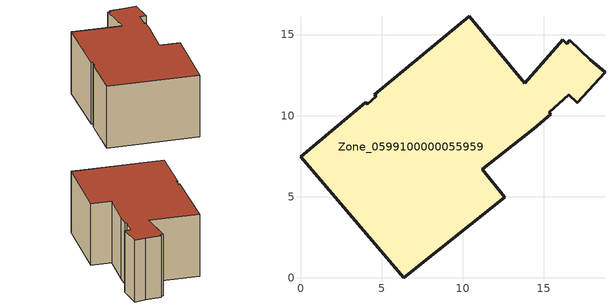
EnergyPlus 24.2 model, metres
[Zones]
Zone_0599100000055959
 floor ground (C_G): 4.56,11.28 10.39,16.14 13.82,12.01 16.17,14.68 16.42,14.45 16.6,14.64 17.86,13.46 18.77,12.68 17.07,10.8 16.53,11.29 15.32,10.21 15.42,10.09 14.37,9.2 11.2,6.7 12.58,4.97 6.38,0 0,7.48 4.02,10.83 4.12,10.69 4.68,11.19 z0
 wall outside (C_F): 15.42,10.09 15.32,10.21 16.53,11.29 17.07,10.8 18.77,12.68 17.86,13.46 16.6,14.64 16.42,14.45 16.17,14.68 13.82,12.01 10.39,16.14 4.56,11.28 4.68,11.19 4.12,10.69 4.02,10.83 0,7.48 6.38,0 12.58,4.97 11.2,6.7 14.37,9.2 15.42,10.09 z0:6.93
 roof outside (C_R): 4.68,11.19 4.12,10.69 4.02,10.83 0,7.48 6.38,0 12.58,4.97 11.2,6.7 14.37,9.2 15.42,10.09 15.32,10.21 16.53,11.29 17.07,10.8 18.77,12.68 17.86,13.46 16.6,14.64 16.42,14.45 16.17,14.68 13.82,12.01 10.39,16.14 4.56,11.28 z6.93
[BUILDING]
Pand.0599100000055959: North Axis=0; Terrain=City; Loads Convergence Tolerance Value=0.04; Temperature Convergence Tolerance Value=0.4; Solar Distribution=FullExterior; Maximum Number of Warmup Days=25; Minimum Number of Warmup Days=1
[Site:Location]
Rotterdam.The.Hague.AP_ZH_NLD Design_Conditions: Latitude=51.96; Longitude=4.45; Time Zone=1; Elevation=-4.5
[SITE:GROUNDTEMPERATURE:BUILDINGSURFACE]
18, 18, 18, 18, 18, 18, 18, 18, 18, 18, 18, 18
[MATERIAL] Thermal Absorptance=0.9; Solar Absorptance=0.7; Visible Absorptance=0.7
Name | Roughness | Thickness | Conductivity | Density | Specific Heat
G.TC.1946 | MediumSmooth | 0.15 | 1 | 540 | 1210
F.TC.1946 | Rough | 0.3 | 0.857143 | 1920 | 840
R.TC.1946 | MediumRough | 0.2 | 0.909091 | 1500 | 1000
[CONSTRUCTION]
C_G: G.TC.1946
C_F: F.TC.1946
C_R: R.TC.1946
[ZONE]
Zone_0599100000055959: Type=1; Multiplier=1; Ceiling Height=Autocalculate; Volume=Autocalculate; Floor Area=autocalculate; Part of Total Floor Area=Yes
[ZONEINFILTRATION:DESIGNFLOWRATE]
Infil_Zone_0599100000055959: Zone or ZoneList or Space or SpaceList=Zone_0599100000055959; Schedule=AlwaysOn; Design Flow Rate Calculation Method=Flow/Area; Flow Rate per Floor Area=0.003; Constant Term Coefficient=1; Temperature Term Coefficient=0; Velocity Term Coefficient=0; Velocity Squared Term Coefficient=0
[HVACTEMPLATE:ZONE:IDEALLOADSAIRSYSTEM]
Zone_0599100000055959: Maximum Heating Supply Air Temperature=50; Minimum Cooling Supply Air Temperature=13; Maximum Heating Supply Air Humidity Ratio=0.0156; Minimum Cooling Supply Air Humidity Ratio=0.0077; Heating Limit=NoLimit; Cooling Limit=NoLimit; Dehumidification Control Type=ConstantSensibleHeatRatio; Cooling Sensible Heat Ratio=0.7; Dehumidification Setpoint=60; Humidification Control Type=None; Humidification Setpoint=30; Outdoor Air Method=None; Outdoor Air Flow Rate per Person=0.00944; Outdoor Air Flow Rate per Zone Floor Area=0; Outdoor Air Flow Rate per Zone=0; Demand Controlled Ventilation Type=None; Outdoor Air Economizer Type=NoEconomizer; Heat Recovery Type=None; Sensible Heat Recovery Effectiveness=0.7; Latent Heat Recovery Effectiveness=0.65
[ZONECONTROL:THERMOSTAT]
ThermostatControl_Zone_0599100000055959: Zone or ZoneList=Zone_0599100000055959; Control Type Schedule=DualSetpointControlType; Control 1=Thermostat_Zone_0599100000055959; Temperature Difference Between Cutout And Setpoint=0
[THERMOSTATSETPOINT:DUALSETPOINT]
Thermostat_Zone_0599100000055959: Heating Setpoint Temperature Schedule=HeatingSetpoint_Zone_0599100000055959; Cooling Setpoint Temperature Schedule=CoolingSetpoint_Zone_0599100000055959
[SCHEDULE:COMPACT]
HeatingSetpoint_Zone_0599100000055959: Through: 12/31, For: AllDays, Until: 24:00, 21
CoolingSetpoint_Zone_0599100000055959: Through: 12/31, For: AllDays, Until: 24:00, 24
DualSetpointControlType: Through: 12/31, For: AllDays, Until: 24:00, 4
AlwaysOn: Through: 12/31, For: AllDays, Until: 24:00, 1
